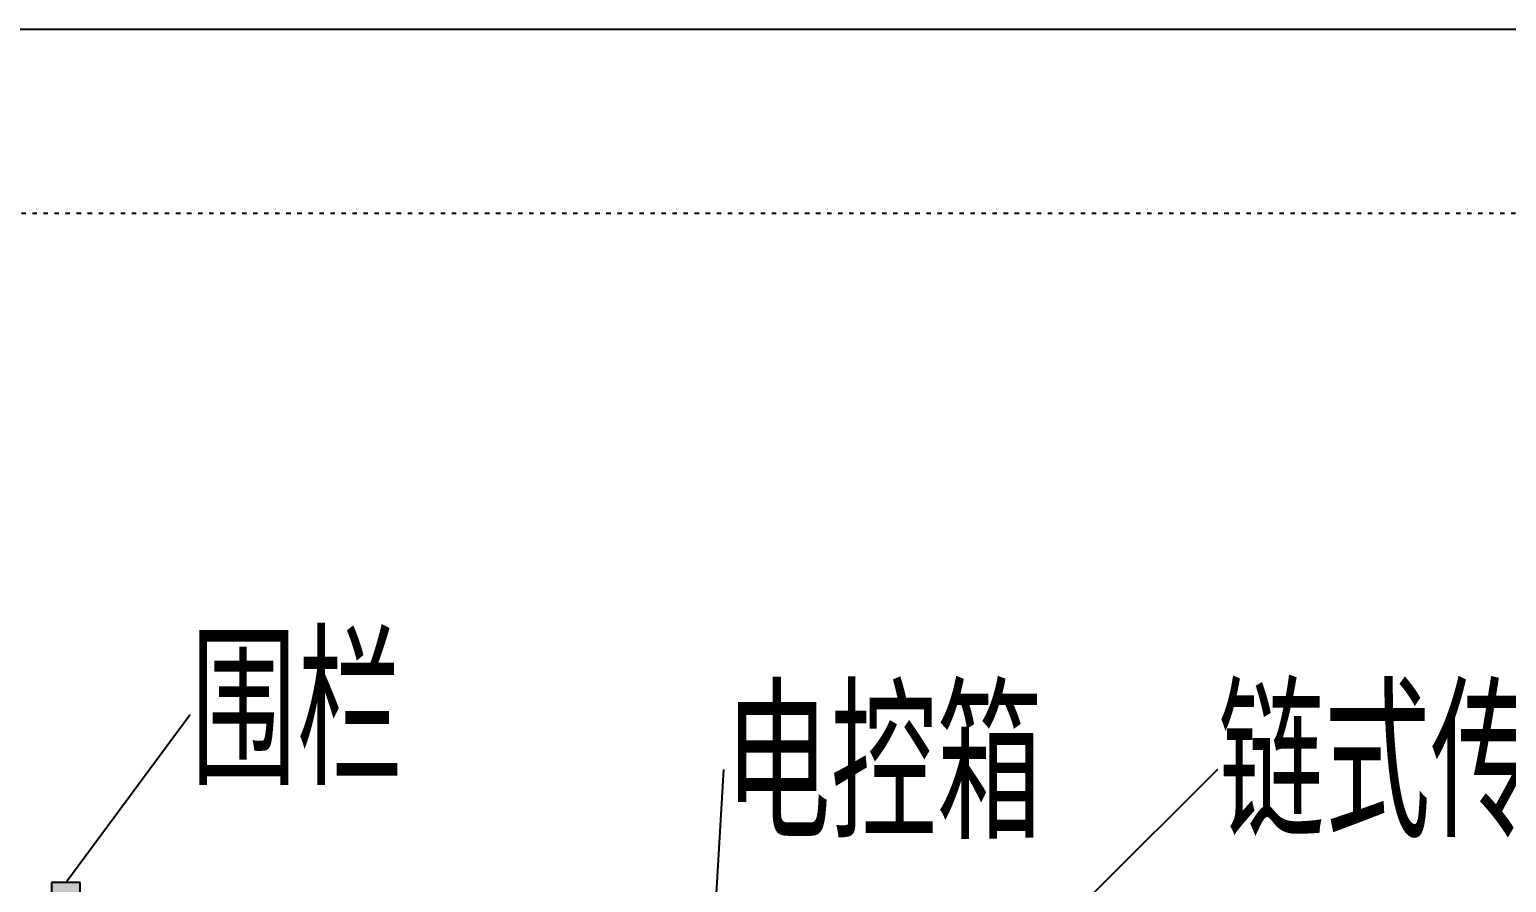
# Model space of a CAD drawing. Header units: millimetres. Extents: x 6622 to 532820, y 3370 to 359312.
# Drawn here: x 457210 to 461225, y 316220 to 318540 of the extents above; entities that cross this region are included whole.
import ezdxf
from ezdxf import colors
from ezdxf.entities.mleader import LeaderData, LeaderLine
from ezdxf.math import Vec2, Vec3

# ---------------------------------------------------------------- set-up
doc = ezdxf.new("R2010")
doc.units = ezdxf.units.MM
doc.linetypes.add('ACAD_ISO03W100', pattern=[30, 12, -18])
doc.styles.get("Standard").update_dxf_attribs({"font": 'txt', "bigfont": 'gbcbig.shx'})

msp = doc.modelspace()

# ---------------------------------------------------------------- hatches: boundary and pattern name
h = msp.add_hatch()
h.set_pattern_fill('ANGLE', color=3, scale=5)
h.set_pattern_definition([(0, (0, 0), (0, 34.925), [25.4, -9.525]), (90, (0, 0), (-34.925, 2e-15), [25.4, -9.525])])
h.paths.add_polyline_path([(457347.529, 316220.48), (457270.086, 316220.48), (457270.086, 310970.961), (457347.529, 310970.961)])

# ---------------------------------------------------------------- linework, layer by layer
msp.add_line((518450, 318540), (388450, 318540))
at = {"color": 2, "linetype": 'ACAD_ISO03W100'}
msp.add_line((517950, 318040), (388950, 318040), dxfattribs=at)
at = {"color": 3}
for p, q in [((457347.529, 316220.48), (457270.086, 316220.48)), ((457270.086, 316220.48), (457270.086, 310970.961)), ((457347.529, 310970.961), (457347.529, 316220.48))]:
    msp.add_line(p, q, dxfattribs=at)

# ---------------------------------------------------------------- leaders
ml = msp.add_multileader_mtext('Standard', dxfattribs=at)
ml.set_content('围栏', color=3)
ml.set_leader_properties()
ml.build(insert=Vec2(0, 0))
ml.multileader.update_dxf_attribs({"text_right_attachment_type": 6, "dogleg_length": 0.36})
ctx = ml.context
ctx.base_point, ctx.char_height, ctx.plane_origin = Vec3(457646.354, 316676.432), 400, Vec3(457139.778, 317518.044)
ctx.right_attachment = 6
notes = []
notes.append((ctx, [(0, (1, 1, 0), (457645.994, 316676.432), (1, 0), 0.36, [(0, [(457308.808, 316220.48)], 0, [])])]))
ctx.mtext.insert, ctx.mtext.flow_direction = Vec3(457648.354, 316885.256), 5
ml = msp.add_multileader_mtext('Standard', dxfattribs=at)
ml.set_content('电控箱', color=3)
ml.set_leader_properties()
ml.build(insert=Vec2(0, 0))
ml.multileader.update_dxf_attribs({"text_right_attachment_type": 6, "dogleg_length": 0.36})
ctx = ml.context
ctx.base_point, ctx.char_height, ctx.plane_origin = Vec3(459097.83, 316528.066), 400, Vec3(458857.682, 316647.256)
ctx.right_attachment = 6
notes.append((ctx, [(0, (1, 1, 0), (459097.47, 316528.066), (1, 0), 0.36, [(0, [(459026.712, 315349.692)], 0, [])])]))
ctx.mtext.insert, ctx.mtext.flow_direction = Vec3(459099.83, 316739.095), 5
ml = msp.add_multileader_mtext('Standard', dxfattribs=at)
ml.set_content('链式传输线', color=3)
ml.set_leader_properties()
ml.build(insert=Vec2(0, 0))
ml.multileader.update_dxf_attribs({"text_right_attachment_type": 6, "dogleg_length": 0.36})
ctx = ml.context
ctx.base_point, ctx.char_height, ctx.plane_origin = Vec3(460440.038, 316527.291), 400, Vec3(459933.461, 317489.184)
ctx.right_attachment = 6
notes.append((ctx, [(0, (1, 1, 0), (460439.678, 316527.291), (1, 0), 0.36, [(0, [(460102.492, 316191.62)], 0, [])])]))
ctx.mtext.insert, ctx.mtext.flow_direction = Vec3(460442.038, 316742.732), 5
for ctx, leaders in notes:
    for number, flags, end, landing, length, lines in leaders:
        leader = LeaderData()
        leader.index, (leader.has_last_leader_line, leader.has_dogleg_vector, leader.attachment_direction) = number, flags
        leader.last_leader_point, leader.dogleg_vector, leader.dogleg_length = Vec3(end), Vec3(landing), length
        for number, points, colour, breaks in lines:
            line = LeaderLine()
            line.index, line.vertices, line.color, line.breaks = number, Vec3.list(points), colors.encode_raw_color(colour), breaks
            leader.lines.append(line)
        ctx.leaders.append(leader)

doc.saveas('drawing.dxf')
